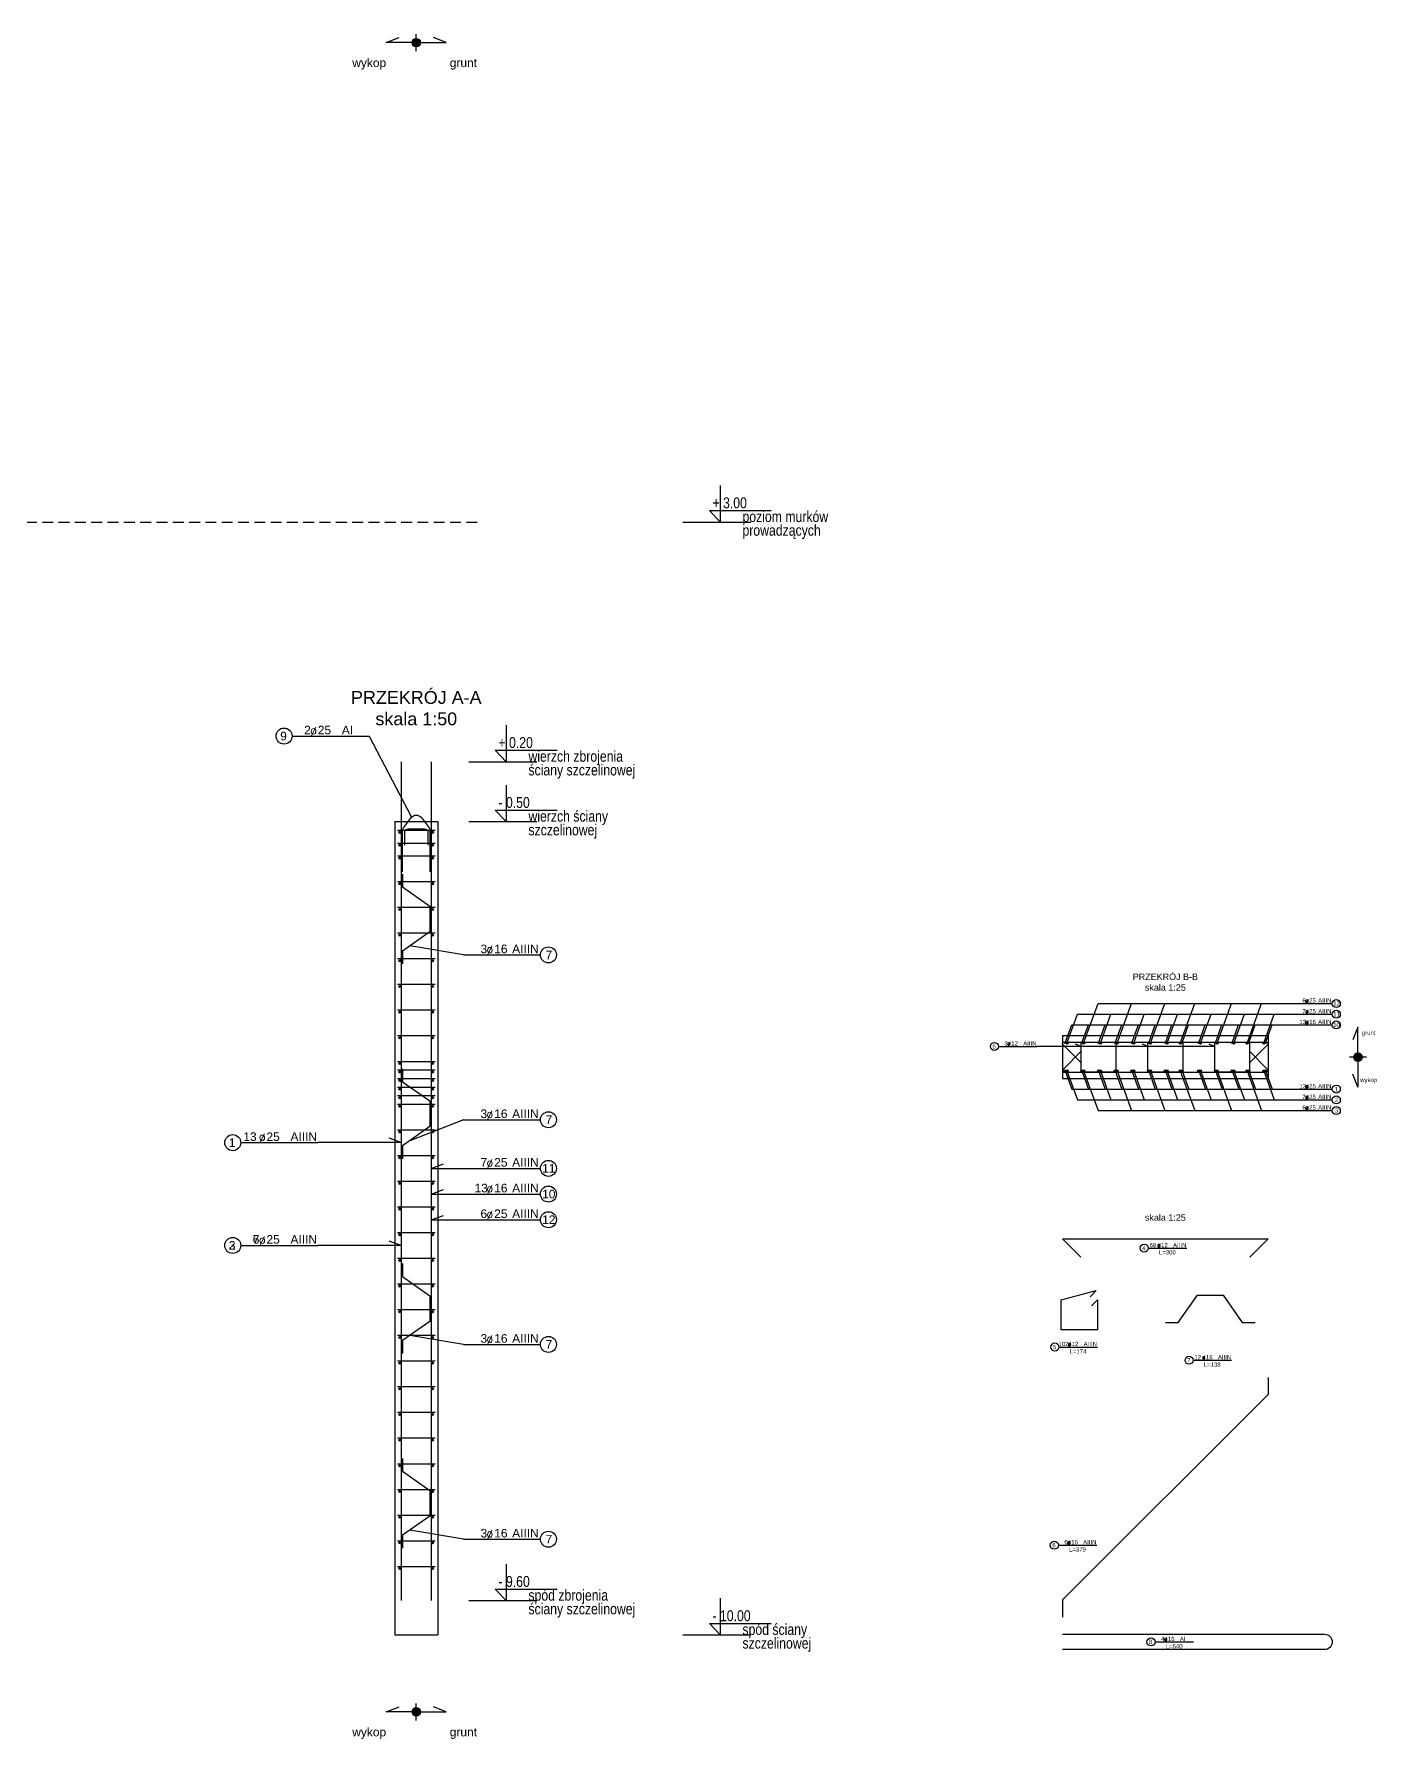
# Model space of a CAD drawing. Extents: x -5033 to 9347, y -17890 to -2362.
# Drawn here: x 3759 to 5327, y -17832 to -15840 of the extents above; entities that cross this region are included whole.
import ezdxf
from ezdxf.enums import TextEntityAlignment as Align

# ---------------------------------------------------------------- set-up
doc = ezdxf.new("R2010")
doc.units = 0
doc.header["$MEASUREMENT"] = 0
doc.linetypes.add('DASHED', pattern=[19.05, 12.7, -6.35])
for name, color, linetype in [('__SOL-KOTY_WYSOKOSCIOWE', 4, 'CONTINUOUS'), ('__SOL-OPISY', 4, 'CONTINUOUS'), ('__SOL-PRZERYWANA', 253, 'DASHED'), ('__SOL-WIDOK', 4, 'CONTINUOUS'), ('__SOL-ZBROJENIE', 3, 'CONTINUOUS')]:
    doc.layers.add(name, color=color, linetype=linetype)
doc.styles.add('ARIAL', font='arial.ttf', dxfattribs={"height": 2.5})
doc.styles.add('SIMPLEX', font='SIMPLEX.SHX', dxfattribs={"width": 0.8})
doc.styles.get("Standard").update_dxf_attribs({"font": 'arial.ttf'})

# ---------------------------------------------------------------- blocks, each defined once
blk = doc.blocks.new('OPIS_PRAWY')
at = {"layer": '__SOL-OPISY'}
blk.add_line((0, 0), (90, 0), dxfattribs=at)
blk.add_circle((99.4, 0), 9.36, dxfattribs=at)
at = {"layer": '__SOL-OPISY', "style": 'SIMPLEX', "width": 0.9}
blk.add_text(' %%c ', height=10, dxfattribs=at).set_placement((20.9, 0.5))
at = {"layer": '__SOL-OPISY', "style": 'ARIAL', "width": 0.8}
blk.add_attdef('ILOSC', text='', height=10, dxfattribs=at).set_placement((27.1, 0.1), align=Align.RIGHT)
for tag, p in [('SREDNICA', (35.4, 0.1)), ('STAL', (58.4, 0.5))]:
    blk.add_attdef(tag, p, '', height=10, dxfattribs=at)
for tag, p in [('NUMER', (99.4, 0)), ('DLUGOSC', (52.8, -6.1))]:
    blk.add_attdef(tag, text='', height=10, dxfattribs=at).set_placement(p, align=Align.MIDDLE)
blk = doc.blocks.new('OPIS_LEWY')
at = {"layer": '__SOL-OPISY'}
blk.add_line((-90, 0), (0, 0), dxfattribs=at)
blk.add_circle((-99.4, 0), 9.36, dxfattribs=at)
at = {"layer": '__SOL-OPISY', "style": 'SIMPLEX', "width": 0.9}
blk.add_text(' %%c ', height=10, dxfattribs=at).set_placement((-75, 0.5))
at = {"layer": '__SOL-OPISY', "style": 'ARIAL', "width": 0.8}
for tag, p in [('NUMER', (-99.4, 0)), ('DLUGOSC', (-58.9, -6.6))]:
    blk.add_attdef(tag, text='', height=10, dxfattribs=at).set_placement(p, align=Align.MIDDLE)
blk.add_attdef('ILOSC', text='', height=10, dxfattribs=at).set_placement((-74, 0.1), align=Align.RIGHT)
for tag, p in [('SREDNICA', (-65.8, 0.1)), ('STAL', (-42.7, 0.3))]:
    blk.add_attdef(tag, p, '', height=10, dxfattribs=at)
blk = doc.blocks.new('KOTA')
at = {"layer": '__SOL-KOTY_WYSOKOSCIOWE'}
for p, q in [((0, 33.4), (0, 0)), ((-34, 0), (28, 0)), ((0, 0), (-9.9, 10.4)), ((-9.9, 10.4), (46.5, 10.4))]:
    blk.add_line(p, q, dxfattribs=at)
at = {"layer": '__SOL-KOTY_WYSOKOSCIOWE', "style": 'ARIAL', "width": 0.8}
blk.add_attdef('RZEDNA', (500.5, 15.9), '', height=10.4, dxfattribs=at)

msp = doc.modelspace()

# ---------------------------------------------------------------- hatches: boundary and pattern name
at = {"layer": '__SOL-OPISY'}
for points in [[(4210, -15850, 1), (4200, -15850, 1)], [(5310, -17035, 1), (5300, -17035, 1)], [(4210, -17800, 1), (4200, -17800, 1)]]:
    msp.add_hatch(color=256, dxfattribs=at).paths.add_polyline_path(points)
at = {"layer": '__SOL-ZBROJENIE'}
for points in [[(4187.2, -16772.5, 1), (4184.8, -16772.5, 1)], [(4187.2, -16787.5, 1), (4184.8, -16787.5, 1)], [(4225.2, -16772.5, 1), (4222.8, -16772.5, 1)], [(4225.2, -16787.5, 1), (4222.8, -16787.5, 1)], [(4187.2, -16802.5, 1), (4184.8, -16802.5, 1)], [(4225.2, -16802.5, 1), (4222.8, -16802.5, 1)], [(4187.2, -16832.5, 1), (4184.8, -16832.5, 1)], [(4225.2, -16832.5, 1), (4222.8, -16832.5, 1)], [(4187.2, -16862.5, 1), (4184.8, -16862.5, 1)], [(4225.2, -16862.5, 1), (4222.8, -16862.5, 1)], [(4187.2, -16892.5, 1), (4184.8, -16892.5, 1)], [(4225.2, -16892.5, 1), (4222.8, -16892.5, 1)], [(4187.2, -16922.5, 1), (4184.8, -16922.5, 1)], [(4225.2, -16922.5, 1), (4222.8, -16922.5, 1)], [(4187.2, -16952.5, 1), (4184.8, -16952.5, 1)], [(4225.2, -16952.5, 1), (4222.8, -16952.5, 1)], [(4187.2, -16982.5, 1), (4184.8, -16982.5, 1)], [(4225.2, -16982.5, 1), (4222.8, -16982.5, 1)], [(4187.2, -17012.5, 1), (4184.8, -17012.5, 1)], [(4225.2, -17012.5, 1), (4222.8, -17012.5, 1)], [(4963.8, -17018.3, 1), (4962.2, -17018.3, 1)], [(4966.3, -17018.8, 1), (4963.8, -17018.8, 1)], [(4983.3, -17018.3, 1), (4981.7, -17018.3, 1)], [(4985.8, -17018.8, 1), (4983.3, -17018.8, 1)], [(5002.8, -17018.3, 1), (5001.2, -17018.3, 1)], [(5005.3, -17018.8, 1), (5002.8, -17018.8, 1)], [(5022.3, -17018.3, 1), (5020.7, -17018.3, 1)], [(5024.8, -17018.8, 1), (5022.3, -17018.8, 1)], [(5041.8, -17018.3, 1), (5040.2, -17018.3, 1)], [(5044.3, -17018.8, 1), (5041.8, -17018.8, 1)], [(5061.3, -17018.3, 1), (5059.7, -17018.3, 1)], [(5063.8, -17018.8, 1), (5061.3, -17018.8, 1)], [(5080.8, -17018.3, 1), (5079.2, -17018.3, 1)], [(5083.3, -17018.8, 1), (5080.8, -17018.8, 1)], [(5098.7, -17018.8, 1), (5096.2, -17018.8, 1)], [(5100.3, -17018.3, 1), (5098.7, -17018.3, 1)], [(5119.8, -17018.3, 1), (5118.2, -17018.3, 1)], [(5122.3, -17018.8, 1), (5119.8, -17018.8, 1)], [(5139.3, -17018.3, 1), (5137.7, -17018.3, 1)], [(5141.8, -17018.8, 1), (5139.3, -17018.8, 1)], [(5158.8, -17018.3, 1), (5157.2, -17018.3, 1)], [(5161.3, -17018.8, 1), (5158.8, -17018.8, 1)], [(5176.7, -17018.8, 1), (5174.2, -17018.8, 1)], [(5178.3, -17018.3, 1), (5176.7, -17018.3, 1)], [(5196.2, -17018.8, 1), (5193.7, -17018.8, 1)], [(5197.8, -17018.3, 1), (5196.2, -17018.3, 1)], [(4187.2, -17042.5, 1), (4184.8, -17042.5, 1)], [(4225.2, -17042.5, 1), (4222.8, -17042.5, 1)], [(4187.2, -17052.5, 1), (4184.8, -17052.5, 1)], [(4187.2, -17062.5, 1), (4184.8, -17062.5, 1)], [(4225.2, -17052.5, 1), (4222.8, -17052.5, 1)], [(4225.2, -17062.5, 1), (4222.8, -17062.5, 1)], [(4964.25, -17051.2, 1), (4961.75, -17051.2, 1)], [(4966.3, -17051.2, 1), (4963.8, -17051.2, 1)], [(4983.75, -17051.2, 1), (4981.25, -17051.2, 1)], [(4985.8, -17051.2, 1), (4983.3, -17051.2, 1)], [(5003.25, -17051.2, 1), (5000.75, -17051.2, 1)], [(5005.3, -17051.2, 1), (5002.8, -17051.2, 1)], [(5022.75, -17051.2, 1), (5020.25, -17051.2, 1)], [(5024.8, -17051.2, 1), (5022.3, -17051.2, 1)], [(5042.25, -17051.2, 1), (5039.75, -17051.2, 1)], [(5044.3, -17051.2, 1), (5041.8, -17051.2, 1)], [(5061.75, -17051.2, 1), (5059.25, -17051.2, 1)], [(5063.8, -17051.2, 1), (5061.3, -17051.2, 1)], [(5081.25, -17051.2, 1), (5078.75, -17051.2, 1)], [(5083.3, -17051.2, 1), (5080.8, -17051.2, 1)], [(5098.7, -17051.2, 1), (5096.2, -17051.2, 1)], [(5100.75, -17051.2, 1), (5098.25, -17051.2, 1)], [(5120.25, -17051.2, 1), (5117.75, -17051.2, 1)], [(5122.3, -17051.2, 1), (5119.8, -17051.2, 1)], [(5139.75, -17051.2, 1), (5137.25, -17051.2, 1)], [(5141.8, -17051.2, 1), (5139.3, -17051.2, 1)], [(5159.25, -17051.2, 1), (5156.75, -17051.2, 1)], [(5161.3, -17051.2, 1), (5158.8, -17051.2, 1)], [(5176.7, -17051.2, 1), (5174.2, -17051.2, 1)], [(5178.75, -17051.2, 1), (5176.25, -17051.2, 1)], [(5196.2, -17051.2, 1), (5193.7, -17051.2, 1)], [(5198.25, -17051.2, 1), (5195.75, -17051.2, 1)], [(4187.2, -17072.5, 1), (4184.8, -17072.5, 1)], [(4187.2, -17082.5, 1), (4184.8, -17082.5, 1)], [(4225.2, -17072.5, 1), (4222.8, -17072.5, 1)], [(4225.2, -17082.5, 1), (4222.8, -17082.5, 1)], [(4187.2, -17092.5, 1), (4184.8, -17092.5, 1)], [(4225.2, -17092.5, 1), (4222.8, -17092.5, 1)], [(4187.2, -17122.5, 1), (4184.8, -17122.5, 1)], [(4225.2, -17122.5, 1), (4222.8, -17122.5, 1)], [(4187.2, -17152.5, 1), (4184.8, -17152.5, 1)], [(4225.2, -17152.5, 1), (4222.8, -17152.5, 1)], [(4187.2, -17182.5, 1), (4184.8, -17182.5, 1)], [(4225.2, -17182.5, 1), (4222.8, -17182.5, 1)], [(4187.2, -17212.5, 1), (4184.8, -17212.5, 1)], [(4225.2, -17212.5, 1), (4222.8, -17212.5, 1)], [(4187.2, -17242.5, 1), (4184.8, -17242.5, 1)], [(4225.2, -17242.5, 1), (4222.8, -17242.5, 1)], [(4187.2, -17272.5, 1), (4184.8, -17272.5, 1)], [(4225.2, -17272.5, 1), (4222.8, -17272.5, 1)], [(4187.2, -17302.5, 1), (4184.8, -17302.5, 1)], [(4225.2, -17302.5, 1), (4222.8, -17302.5, 1)], [(4187.2, -17332.5, 1), (4184.8, -17332.5, 1)], [(4225.2, -17332.5, 1), (4222.8, -17332.5, 1)], [(4187.2, -17362.5, 1), (4184.8, -17362.5, 1)], [(4225.2, -17362.5, 1), (4222.8, -17362.5, 1)], [(4187.2, -17392.5, 1), (4184.8, -17392.5, 1)], [(4225.2, -17392.5, 1), (4222.8, -17392.5, 1)], [(4187.2, -17422.5, 1), (4184.8, -17422.5, 1)], [(4225.2, -17422.5, 1), (4222.8, -17422.5, 1)], [(4187.2, -17452.5, 1), (4184.8, -17452.5, 1)], [(4225.2, -17452.5, 1), (4222.8, -17452.5, 1)], [(4187.2, -17482.5, 1), (4184.8, -17482.5, 1)], [(4225.2, -17482.5, 1), (4222.8, -17482.5, 1)], [(4187.2, -17512.5, 1), (4184.8, -17512.5, 1)], [(4225.2, -17512.5, 1), (4222.8, -17512.5, 1)], [(4187.2, -17542.5, 1), (4184.8, -17542.5, 1)], [(4225.2, -17542.5, 1), (4222.8, -17542.5, 1)], [(4187.2, -17572.5, 1), (4184.8, -17572.5, 1)], [(4225.2, -17572.5, 1), (4222.8, -17572.5, 1)], [(4187.2, -17602.5, 1), (4184.8, -17602.5, 1)], [(4225.2, -17602.5, 1), (4222.8, -17602.5, 1)], [(4187.2, -17632.5, 1), (4184.8, -17632.5, 1)], [(4225.2, -17632.5, 1), (4222.8, -17632.5, 1)]]:
    msp.add_hatch(color=256, dxfattribs=at).paths.add_polyline_path(points)

# ---------------------------------------------------------------- linework, layer by layer
at = {"layer": '__SOL-OPISY'}
for p, q in [((4170, -15850), (4185, -15844)), ((4205, -15850), (4170, -15850)), ((4205, -15860), (4205, -15840)), ((4205, -15850), (4240, -15850)), ((4240, -15850), (4225, -15844)), ((4150, -16660), (4199.4, -16754.9)), ((4260, -16915.7), (4197.52, -16905.2)), ((4965.05, -17018.8), (4977.33, -16985)), ((4977.33, -16985), (5230, -16985)), ((4984.55, -17018.8), (5001.38, -16972.5)), ((5001.38, -16972.5), (5230, -16972.5)), ((5004.05, -17018.8), (5016.33, -16985)), ((5023.55, -17018.8), (5040.38, -16972.5)), ((5043.05, -17018.8), (5055.33, -16985)), ((5062.55, -17018.8), (5079.38, -16972.5)), ((5082.05, -17018.8), (5094.33, -16985)), ((5097.45, -17018.8), (5114.28, -16972.5)), ((5121.05, -17018.8), (5133.33, -16985)), ((5140.55, -17018.8), (5157.38, -16972.5)), ((5160.05, -17018.8), (5172.33, -16985)), ((5175.45, -17018.8), (5192.28, -16972.5)), ((5194.95, -17018.8), (5207.23, -16985)), ((4963, -17018.3), (4970.57, -16997.5)), ((4970.57, -16997.5), (5230, -16997.5)), ((4982.5, -17018.3), (4990.07, -16997.5)), ((5002, -17018.3), (5009.57, -16997.5)), ((5021.5, -17018.3), (5029.07, -16997.5)), ((5041, -17018.3), (5048.57, -16997.5)), ((5060.5, -17018.3), (5068.07, -16997.5)), ((5080, -17018.3), (5087.57, -16997.5)), ((5099.5, -17018.3), (5107.07, -16997.5)), ((5119, -17018.3), (5126.57, -16997.5)), ((5138.5, -17018.3), (5146.07, -16997.5)), ((5158, -17018.3), (5165.57, -16997.5)), ((5177.5, -17018.3), (5185.07, -16997.5)), ((5197, -17018.3), (5204.57, -16997.5)), ((5305, -17000), (5299, -17015)), ((5305, -17035), (5305, -17000)), ((5137.7, -17022.5), (4930, -17022.5)), ((4981.7, -17022.5), (4975.12, -17020.1)), ((5059.7, -17022.5), (5053.12, -17020.1)), ((5137.7, -17022.5), (5131.12, -17020.1)), ((5315, -17035), (5295, -17035)), ((5305, -17035), (5305, -17070)), ((4963, -17051.2), (4970.73, -17072.5)), ((4965.05, -17051.2), (4977.33, -17085)), ((4982.5, -17051.2), (4990.23, -17072.5)), ((4984.55, -17051.2), (5001.38, -17097.5)), ((5002, -17051.2), (5009.73, -17072.5)), ((5004.05, -17051.2), (5016.33, -17085)), ((5021.5, -17051.2), (5029.23, -17072.5)), ((5023.55, -17051.2), (5040.38, -17097.5)), ((5041, -17051.2), (5048.73, -17072.5)), ((5043.05, -17051.2), (5055.33, -17085)), ((5060.5, -17051.2), (5068.23, -17072.5)), ((5062.55, -17051.2), (5079.38, -17097.5)), ((5080, -17051.2), (5087.73, -17072.5)), ((5082.05, -17051.2), (5094.33, -17085)), ((5097.45, -17051.2), (5114.28, -17097.5)), ((5099.5, -17051.2), (5107.23, -17072.5)), ((5119, -17051.2), (5126.73, -17072.5)), ((5121.05, -17051.2), (5133.33, -17085)), ((5138.5, -17051.2), (5146.23, -17072.5)), ((5140.55, -17051.2), (5157.38, -17097.5)), ((5158, -17051.2), (5165.73, -17072.5)), ((5160.05, -17051.2), (5172.33, -17085)), ((5175.45, -17051.2), (5192.28, -17097.5)), ((5177.5, -17051.2), (5185.23, -17072.5)), ((5194.95, -17051.2), (5207.23, -17085)), ((5197, -17051.2), (5204.73, -17072.5)), ((5305, -17070), (5299, -17055)), ((4970.73, -17072.5), (5230, -17072.5)), ((4977.33, -17085), (5230, -17085)), ((5001.38, -17097.5), (5230, -17097.5)), ((4260, -17108.2), (4197.52, -17132.7)), ((4187.5, -17135), (4090, -17135)), ((4187.5, -17135), (4173.4, -17129.9)), ((4222.5, -17165), (4236.6, -17159.9)), ((4222.5, -17165), (4260, -17165)), ((4222.5, -17195), (4236.6, -17189.9)), ((4222.5, -17195), (4260, -17195)), ((4222.5, -17225), (4236.6, -17219.9)), ((4222.5, -17225), (4260, -17225)), ((4187.5, -17255), (4090, -17255)), ((4187.5, -17255), (4090, -17255)), ((4187.5, -17255), (4173.4, -17249.9)), ((4187.5, -17255), (4173.4, -17249.9)), ((4260, -17370.7), (4197.52, -17360.2)), ((4260, -17598.2), (4197.52, -17587.7)), ((4170, -17800), (4185, -17794)), ((4205, -17800), (4170, -17800)), ((4205, -17810), (4205, -17790)), ((4205, -17800), (4240, -17800)), ((4240, -17800), (4225, -17794))]:
    msp.add_line(p, q, dxfattribs=at)
for centre in [(4205, -15850), (5305, -17035), (4205, -17800)]:
    msp.add_circle(centre, 5, dxfattribs=at)
at = {"layer": '__SOL-PRZERYWANA'}
msp.add_line((2930, -16410), (4280, -16410), dxfattribs=at)
at = {"layer": '__SOL-WIDOK'}
for p, q in [((4180, -16760), (4180, -17710)), ((4180, -16760), (4230, -16760)), ((4230, -16760), (4230, -17710)), ((4960, -17010), (4960, -17060)), ((4960, -17010), (5200, -17010)), ((5200, -17010), (5200, -17060)), ((4960, -17060), (5200, -17060)), ((4180, -17710), (4230, -17710))]:
    msp.add_line(p, q, dxfattribs=at)
at = {"layer": '__SOL-ZBROJENIE'}
for p, q in [((4187.5, -16690), (4187.5, -17670)), ((4222.5, -16690), (4222.5, -17670)), ((4183, -16770), (4227, -16770)), ((4183, -16785), (4227, -16785)), ((4183, -16800), (4227, -16800)), ((4183, -16830), (4227, -16830)), ((4183, -16860), (4227, -16860)), ((4183, -16890), (4227, -16890)), ((4183, -16920), (4227, -16920)), ((4183, -16950), (4227, -16950)), ((4183, -16980), (4227, -16980)), ((4183, -17010), (4227, -17010)), ((4183, -17040), (4227, -17040)), ((4183, -17050), (4227, -17050)), ((4183, -17060), (4227, -17060)), ((4183, -17070), (4227, -17070)), ((4183, -17080), (4227, -17080)), ((4183, -17090), (4227, -17090)), ((4183, -17120), (4227, -17120)), ((4183, -17150), (4227, -17150)), ((4183, -17180), (4227, -17180)), ((4183, -17210), (4227, -17210)), ((4183, -17240), (4227, -17240)), ((4183, -17270), (4227, -17270)), ((4183, -17300), (4227, -17300)), ((4183, -17330), (4227, -17330)), ((4183, -17360), (4227, -17360)), ((4183, -17390), (4227, -17390)), ((4183, -17420), (4227, -17420)), ((4183, -17450), (4227, -17450)), ((4183, -17480), (4227, -17480)), ((4183, -17510), (4227, -17510)), ((4183, -17540), (4227, -17540)), ((4183, -17570), (4227, -17570)), ((4183, -17600), (4227, -17600)), ((4183, -17630), (4227, -17630))]:
    msp.add_line(p, q, dxfattribs=at)
for points in [[(4189, -16818.5), (4189, -16770, -0.16), (4190, -16767.4), (4199.4, -16754.9, -0.45), (4210.6, -16754.9), (4220, -16767.4, -0.16), (4221, -16770), (4221, -16818.5)], [(4191.5, -16787.5), (4191.5, -16772.5, -0.48), (4195.5, -16768.5), (4214.5, -16768.5, -0.48), (4218.5, -16772.5), (4218.5, -16787.5)], [(4982.21, -17042.2), (4961, -17021, -0.7), (4961.5, -17017.5), (5198.5, -17017.5, -0.7), (5199, -17021), (5177.79, -17042.2)], [(4982.21, -17042.2), (4961, -17021, -0.7), (4961.5, -17017.5), (5198.5, -17017.5, -0.7), (5199, -17021), (5177.79, -17042.2)], [(4982.21, -17027.8), (4961, -17049, 0.7), (4961.5, -17052.5), (5198.5, -17052.5, 0.7), (5199, -17049), (5177.79, -17027.8)], [(4982.21, -17027.8), (4961, -17049, 0.7), (4961.5, -17052.5), (5198.5, -17052.5, 0.7), (5199, -17049), (5177.79, -17027.8)], [(4960, -17709.2), (5265.86, -17709.2, -1), (5265.86, -17727.2), (4960, -17727.2)]]:
    msp.add_lwpolyline(points, format="xyb", dxfattribs=at)
for points in [[(4189, -16821.3), (4189, -16836.3), (4221, -16858.8), (4221, -16888.8), (4189, -16911.2), (4189, -16926.2)], [(4189, -17048.8), (4189, -17063.8), (4221, -17086.2), (4221, -17116.2), (4189, -17138.7), (4189, -17153.7)], [(4981.21, -17268.7), (4960, -17247.5), (5200, -17247.5), (5178.79, -17268.7)], [(4189, -17276.3), (4189, -17291.3), (4221, -17313.8), (4221, -17343.8), (4189, -17366.2), (4189, -17381.2)], [(4993.53, -17325.8), (5000.6, -17318.7), (5000.6, -17353.7), (4958.4, -17353.7), (4958.4, -17318.7), (4999.16, -17307.8), (4992.09, -17314.9)], [(5080, -17345.2), (5095, -17345.2), (5117.41, -17313.2), (5147.41, -17313.2), (5169.81, -17345.2), (5184.81, -17345.2)], [(5200, -17409.2), (5200, -17429.2), (4960, -17669.2), (4960, -17689.2)], [(4189, -17503.8), (4189, -17518.8), (4221, -17541.2), (4221, -17571.2), (4189, -17593.7), (4189, -17608.7)]]:
    msp.add_lwpolyline(points, dxfattribs=at)
for points in [[(4982.2, -17017.5), (5021.8, -17017.5, -0.414214), (5022.3, -17018), (5022.3, -17052, -0.414214), (5021.8, -17052.5), (4982.2, -17052.5, -0.414214), (4981.7, -17052), (4981.7, -17018, -0.414214)], [(5060.2, -17017.5), (5099.8, -17017.5, -0.414214), (5100.3, -17018), (5100.3, -17052, -0.414214), (5099.8, -17052.5), (5060.2, -17052.5, -0.414214), (5059.7, -17052), (5059.7, -17018, -0.414214)], [(5138.2, -17017.5), (5177.8, -17017.5, -0.414214), (5178.3, -17018), (5178.3, -17052, -0.414214), (5177.8, -17052.5), (5138.2, -17052.5, -0.414214), (5137.7, -17052), (5137.7, -17018, -0.414214)]]:
    msp.add_lwpolyline(points, format="xyb", close=True, dxfattribs=at)
for centre, radius in [((4186, -16772.5), 1.2), ((4186, -16787.5), 1.2), ((4224, -16772.5), 1.2), ((4224, -16787.5), 1.2), ((4186, -16802.5), 1.2), ((4224, -16802.5), 1.2), ((4186, -16832.5), 1.2), ((4224, -16832.5), 1.2), ((4186, -16862.5), 1.2), ((4224, -16862.5), 1.2), ((4186, -16892.5), 1.2), ((4224, -16892.5), 1.2), ((4186, -16922.5), 1.2), ((4224, -16922.5), 1.2), ((4186, -16952.5), 1.2), ((4224, -16952.5), 1.2), ((4186, -16982.5), 1.2), ((4224, -16982.5), 1.2), ((4186, -17012.5), 1.2), ((4224, -17012.5), 1.2), ((4963, -17018.3), 0.8), ((4965.05, -17018.8), 1.25), ((4982.5, -17018.3), 0.8), ((4984.55, -17018.8), 1.25), ((5002, -17018.3), 0.8), ((5004.05, -17018.8), 1.25), ((5021.5, -17018.3), 0.8), ((5023.55, -17018.8), 1.25), ((5041, -17018.3), 0.8), ((5043.05, -17018.8), 1.25), ((5060.5, -17018.3), 0.8), ((5062.55, -17018.8), 1.25), ((5080, -17018.3), 0.8), ((5082.05, -17018.8), 1.25), ((5097.45, -17018.8), 1.25), ((5099.5, -17018.3), 0.8), ((5119, -17018.3), 0.8), ((5121.05, -17018.8), 1.25), ((5138.5, -17018.3), 0.8), ((5140.55, -17018.8), 1.25), ((5158, -17018.3), 0.8), ((5160.05, -17018.8), 1.25), ((5175.45, -17018.8), 1.25), ((5177.5, -17018.3), 0.8), ((5194.95, -17018.8), 1.25), ((5197, -17018.3), 0.8), ((4186, -17042.5), 1.2), ((4224, -17042.5), 1.2), ((4186, -17052.5), 1.2), ((4186, -17062.5), 1.2), ((4224, -17052.5), 1.2), ((4224, -17062.5), 1.2), ((4963, -17051.2), 1.25), ((4965.05, -17051.2), 1.25), ((4982.5, -17051.2), 1.25), ((4984.55, -17051.2), 1.25), ((5002, -17051.2), 1.25), ((5004.05, -17051.2), 1.25), ((5021.5, -17051.2), 1.25), ((5023.55, -17051.2), 1.25), ((5041, -17051.2), 1.25), ((5043.05, -17051.2), 1.25), ((5060.5, -17051.2), 1.25), ((5062.55, -17051.2), 1.25), ((5080, -17051.2), 1.25), ((5082.05, -17051.2), 1.25), ((5097.45, -17051.2), 1.25), ((5099.5, -17051.2), 1.25), ((5119, -17051.2), 1.25), ((5121.05, -17051.2), 1.25), ((5138.5, -17051.2), 1.25), ((5140.55, -17051.2), 1.25), ((5158, -17051.2), 1.25), ((5160.05, -17051.2), 1.25), ((5175.45, -17051.2), 1.25), ((5177.5, -17051.2), 1.25), ((5194.95, -17051.2), 1.25), ((5197, -17051.2), 1.25), ((4186, -17072.5), 1.2), ((4186, -17082.5), 1.2), ((4224, -17072.5), 1.2), ((4224, -17082.5), 1.2), ((4186, -17092.5), 1.2), ((4224, -17092.5), 1.2), ((4186, -17122.5), 1.2), ((4224, -17122.5), 1.2), ((4186, -17152.5), 1.2), ((4224, -17152.5), 1.2), ((4186, -17182.5), 1.2), ((4224, -17182.5), 1.2), ((4186, -17212.5), 1.2), ((4224, -17212.5), 1.2), ((4186, -17242.5), 1.2), ((4224, -17242.5), 1.2), ((4186, -17272.5), 1.2), ((4224, -17272.5), 1.2), ((4186, -17302.5), 1.2), ((4224, -17302.5), 1.2), ((4186, -17332.5), 1.2), ((4224, -17332.5), 1.2), ((4186, -17362.5), 1.2), ((4224, -17362.5), 1.2), ((4186, -17392.5), 1.2), ((4224, -17392.5), 1.2), ((4186, -17422.5), 1.2), ((4224, -17422.5), 1.2), ((4186, -17452.5), 1.2), ((4224, -17452.5), 1.2), ((4186, -17482.5), 1.2), ((4224, -17482.5), 1.2), ((4186, -17512.5), 1.2), ((4224, -17512.5), 1.2), ((4186, -17542.5), 1.2), ((4224, -17542.5), 1.2), ((4186, -17572.5), 1.2), ((4224, -17572.5), 1.2), ((4186, -17602.5), 1.2), ((4224, -17602.5), 1.2), ((4186, -17632.5), 1.2), ((4224, -17632.5), 1.2)]:
    msp.add_circle(centre, radius, dxfattribs=at)

# ---------------------------------------------------------------- block references
at = {"layer": '__SOL-KOTY_WYSOKOSCIOWE'}
ref = msp.add_blockref('KOTA', (4560, -16410), dxfattribs=dict(at, xscale=1.28, yscale=1.28, zscale=1.28))
ref.add_attrib('RZEDNA', '+ 3.00', (4551, -16394), dxfattribs={"height": 12.8, "style": 'ARIAL', "width": 0.8})
ref.add_attrib('OPIS1', 'poziom murków', (4586, -16410), dxfattribs={"height": 12.8, "style": 'ARIAL', "width": 0.8})
ref.add_attrib('OPIS2', 'prowadzących', (4586, -16426), dxfattribs={"height": 12.8, "style": 'ARIAL', "width": 0.8})
ref = msp.add_blockref('KOTA', (4310, -16690), dxfattribs=dict(at, xscale=1.28, yscale=1.28, zscale=1.28))
ref.add_attrib('RZEDNA', '+ 0.20', (4301, -16674), dxfattribs={"height": 12.8, "style": 'ARIAL', "width": 0.8})
ref.add_attrib('OPIS1', 'wierzch zbrojenia', (4336, -16690), dxfattribs={"height": 12.8, "style": 'ARIAL', "width": 0.8})
ref.add_attrib('OPIS2', 'ściany szczelinowej', (4336, -16706), dxfattribs={"height": 12.8, "style": 'ARIAL', "width": 0.8})
ref = msp.add_blockref('KOTA', (4310, -16760), dxfattribs=dict(at, xscale=1.28, yscale=1.28, zscale=1.28))
ref.add_attrib('RZEDNA', '- 0.50', (4301, -16744), dxfattribs={"height": 12.8, "style": 'ARIAL', "width": 0.8})
ref.add_attrib('OPIS1', 'wierzch ściany', (4336, -16760), dxfattribs={"height": 12.8, "style": 'ARIAL', "width": 0.8})
ref.add_attrib('OPIS2', 'szczelinowej', (4336, -16776), dxfattribs={"height": 12.8, "style": 'ARIAL', "width": 0.8})
ref = msp.add_blockref('KOTA', (4310, -17670), dxfattribs=dict(at, xscale=1.28, yscale=1.28, zscale=1.28))
ref.add_attrib('RZEDNA', '- 9.60', (4301, -17654), dxfattribs={"height": 12.8, "style": 'ARIAL', "width": 0.8})
ref.add_attrib('OPIS1', 'spód zbrojenia', (4336, -17670), dxfattribs={"height": 12.8, "style": 'ARIAL', "width": 0.8})
ref.add_attrib('OPIS2', 'ściany szczelinowej', (4336, -17686), dxfattribs={"height": 12.8, "style": 'ARIAL', "width": 0.8})
ref = msp.add_blockref('KOTA', (4560, -17710), dxfattribs=dict(at, xscale=1.28, yscale=1.28, zscale=1.28))
ref.add_attrib('RZEDNA', '- 10.00', (4551, -17694), dxfattribs={"height": 12.8, "style": 'ARIAL', "width": 0.8})
ref.add_attrib('OPIS1', 'spód ściany', (4586, -17710), dxfattribs={"height": 12.8, "style": 'ARIAL', "width": 0.8})
ref.add_attrib('OPIS2', 'szczelinowej', (4586, -17726), dxfattribs={"height": 12.8, "style": 'ARIAL', "width": 0.8})
at = {"layer": '__SOL-OPISY'}
ref = msp.add_blockref('OPIS_LEWY', (4150, -16660), dxfattribs=at)
ref.add_attrib('ILOSC', '2', (4074, -16658), dxfattribs={"height": 10, "style": 'ARIAL'})
ref.add_attrib('SREDNICA', '25', (4090, -16658), dxfattribs={"height": 10, "style": 'ARIAL'})
ref.add_attrib('STAL', 'AI', (4118, -16658), dxfattribs={"height": 10, "style": 'ARIAL'})
ref.add_attrib('NUMER', '9', (4046, -16665), dxfattribs={"height": 10, "style": 'ARIAL'})
ref = msp.add_blockref('OPIS_PRAWY', (4260, -16915.7), dxfattribs=at)
ref.add_attrib('ILOSC', '3', (4280, -16913.7), dxfattribs={"height": 10, "style": 'ARIAL'})
ref.add_attrib('SREDNICA', '16', (4296, -16913.7), dxfattribs={"height": 10, "style": 'ARIAL'})
ref.add_attrib('STAL', 'AIIIN', (4317, -16913.7), dxfattribs={"height": 10, "style": 'ARIAL'})
ref.add_attrib('NUMER', '7', (4356, -16920.7), dxfattribs={"height": 10, "style": 'ARIAL'})
ref = msp.add_blockref('OPIS_PRAWY', (5230, -16972.5), dxfattribs=dict(at, xscale=0.5, yscale=0.5, zscale=0.5))
ref.add_attrib('ILOSC', '6', (5240, -16971.5), dxfattribs={"height": 5, "style": 'ARIAL'})
ref.add_attrib('SREDNICA', '25', (5248, -16971.5), dxfattribs={"height": 5, "style": 'ARIAL'})
ref.add_attrib('STAL', 'AIIIN', (5258.5, -16971.5), dxfattribs={"height": 5, "style": 'ARIAL'})
ref.add_attrib('NUMER', '12', (5276, -16975), dxfattribs={"height": 5, "style": 'ARIAL'})
ref = msp.add_blockref('OPIS_PRAWY', (5230, -16985), dxfattribs=dict(at, xscale=0.5, yscale=0.5, zscale=0.5))
ref.add_attrib('ILOSC', '7', (5240, -16984), dxfattribs={"height": 5, "style": 'ARIAL'})
ref.add_attrib('SREDNICA', '25', (5248, -16984), dxfattribs={"height": 5, "style": 'ARIAL'})
ref.add_attrib('STAL', 'AIIIN', (5258.5, -16984), dxfattribs={"height": 5, "style": 'ARIAL'})
ref.add_attrib('NUMER', '11', (5276, -16987.5), dxfattribs={"height": 5, "style": 'ARIAL'})
ref = msp.add_blockref('OPIS_PRAWY', (5230, -16997.5), dxfattribs=dict(at, xscale=0.5, yscale=0.5, zscale=0.5))
ref.add_attrib('ILOSC', '13', (5236.5, -16996.5), dxfattribs={"height": 5, "style": 'ARIAL'})
ref.add_attrib('SREDNICA', '16', (5248, -16996.5), dxfattribs={"height": 5, "style": 'ARIAL'})
ref.add_attrib('STAL', 'AIIIN', (5258.5, -16996.5), dxfattribs={"height": 5, "style": 'ARIAL'})
ref.add_attrib('NUMER', '10', (5276, -17000), dxfattribs={"height": 5, "style": 'ARIAL'})
ref = msp.add_blockref('OPIS_LEWY', (4930, -17022.5), dxfattribs=dict(at, xscale=0.5, yscale=0.5, zscale=0.5))
ref.add_attrib('ILOSC', '3', (4892, -17021.5), dxfattribs={"height": 5, "style": 'ARIAL'})
ref.add_attrib('SREDNICA', '12', (4900, -17021.5), dxfattribs={"height": 5, "style": 'ARIAL'})
ref.add_attrib('STAL', 'AIIIN', (4914, -17021.5), dxfattribs={"height": 5, "style": 'ARIAL'})
ref.add_attrib('NUMER', '5', (4878, -17025), dxfattribs={"height": 5, "style": 'ARIAL'})
ref = msp.add_blockref('OPIS_PRAWY', (5230, -17072.5), dxfattribs=dict(at, xscale=0.5, yscale=0.5, zscale=0.5))
ref.add_attrib('ILOSC', '13', (5236.5, -17071.5), dxfattribs={"height": 5, "style": 'ARIAL'})
ref.add_attrib('SREDNICA', '25', (5248, -17071.5), dxfattribs={"height": 5, "style": 'ARIAL'})
ref.add_attrib('STAL', 'AIIIN', (5258.5, -17071.5), dxfattribs={"height": 5, "style": 'ARIAL'})
ref.add_attrib('NUMER', '1', (5278, -17075), dxfattribs={"height": 5, "style": 'ARIAL'})
ref = msp.add_blockref('OPIS_PRAWY', (5230, -17085), dxfattribs=dict(at, xscale=0.5, yscale=0.5, zscale=0.5))
ref.add_attrib('ILOSC', '7', (5240, -17084), dxfattribs={"height": 5, "style": 'ARIAL'})
ref.add_attrib('SREDNICA', '25', (5248, -17084), dxfattribs={"height": 5, "style": 'ARIAL'})
ref.add_attrib('STAL', 'AIIIN', (5258.5, -17084), dxfattribs={"height": 5, "style": 'ARIAL'})
ref.add_attrib('NUMER', '2', (5278, -17087.5), dxfattribs={"height": 5, "style": 'ARIAL'})
ref = msp.add_blockref('OPIS_PRAWY', (4260, -17108.2), dxfattribs=at)
ref.add_attrib('ILOSC', '3', (4280, -17106.2), dxfattribs={"height": 10, "style": 'ARIAL'})
ref.add_attrib('SREDNICA', '16', (4296, -17106.2), dxfattribs={"height": 10, "style": 'ARIAL'})
ref.add_attrib('STAL', 'AIIIN', (4317, -17106.2), dxfattribs={"height": 10, "style": 'ARIAL'})
ref.add_attrib('NUMER', '7', (4356, -17113.2), dxfattribs={"height": 10, "style": 'ARIAL'})
ref = msp.add_blockref('OPIS_PRAWY', (5230, -17097.5), dxfattribs=dict(at, xscale=0.5, yscale=0.5, zscale=0.5))
ref.add_attrib('ILOSC', '6', (5240, -17096.5), dxfattribs={"height": 5, "style": 'ARIAL'})
ref.add_attrib('SREDNICA', '25', (5248, -17096.5), dxfattribs={"height": 5, "style": 'ARIAL'})
ref.add_attrib('STAL', 'AIIIN', (5258.5, -17096.5), dxfattribs={"height": 5, "style": 'ARIAL'})
ref.add_attrib('NUMER', '3', (5278, -17100), dxfattribs={"height": 5, "style": 'ARIAL'})
ref = msp.add_blockref('OPIS_LEWY', (4090, -17135), dxfattribs=at)
ref.add_attrib('ILOSC', '13', (4003, -17133), dxfattribs={"height": 10, "style": 'ARIAL'})
ref.add_attrib('SREDNICA', '25', (4030, -17133), dxfattribs={"height": 10, "style": 'ARIAL'})
ref.add_attrib('STAL', 'AIIIN', (4058, -17133), dxfattribs={"height": 10, "style": 'ARIAL'})
ref.add_attrib('NUMER', '1', (3986, -17140), dxfattribs={"height": 10, "style": 'ARIAL'})
ref = msp.add_blockref('OPIS_PRAWY', (4260, -17165), dxfattribs=at)
ref.add_attrib('ILOSC', '7', (4280, -17163), dxfattribs={"height": 10, "style": 'ARIAL'})
ref.add_attrib('SREDNICA', '25', (4296, -17163), dxfattribs={"height": 10, "style": 'ARIAL'})
ref.add_attrib('STAL', 'AIIIN', (4317, -17163), dxfattribs={"height": 10, "style": 'ARIAL'})
ref.add_attrib('NUMER', '11', (4352, -17170), dxfattribs={"height": 10, "style": 'ARIAL'})
ref = msp.add_blockref('OPIS_PRAWY', (4260, -17195), dxfattribs=at)
ref.add_attrib('ILOSC', '13', (4273, -17193), dxfattribs={"height": 10, "style": 'ARIAL'})
ref.add_attrib('SREDNICA', '16', (4296, -17193), dxfattribs={"height": 10, "style": 'ARIAL'})
ref.add_attrib('STAL', 'AIIIN', (4317, -17193), dxfattribs={"height": 10, "style": 'ARIAL'})
ref.add_attrib('NUMER', '10', (4352, -17200), dxfattribs={"height": 10, "style": 'ARIAL'})
ref = msp.add_blockref('OPIS_PRAWY', (4260, -17225), dxfattribs=at)
ref.add_attrib('ILOSC', '6', (4280, -17223), dxfattribs={"height": 10, "style": 'ARIAL'})
ref.add_attrib('SREDNICA', '25', (4296, -17223), dxfattribs={"height": 10, "style": 'ARIAL'})
ref.add_attrib('STAL', 'AIIIN', (4317, -17223), dxfattribs={"height": 10, "style": 'ARIAL'})
ref.add_attrib('NUMER', '12', (4352, -17230), dxfattribs={"height": 10, "style": 'ARIAL'})
ref = msp.add_blockref('OPIS_LEWY', (4090, -17255), dxfattribs=at)
ref.add_attrib('ILOSC', '7', (4014, -17253), dxfattribs={"height": 10, "style": 'ARIAL'})
ref.add_attrib('SREDNICA', '25', (4030, -17253), dxfattribs={"height": 10, "style": 'ARIAL'})
ref.add_attrib('STAL', 'AIIIN', (4058, -17253), dxfattribs={"height": 10, "style": 'ARIAL'})
ref.add_attrib('NUMER', '2', (3986, -17260), dxfattribs={"height": 10, "style": 'ARIAL'})
ref = msp.add_blockref('OPIS_LEWY', (4090, -17255), dxfattribs=at)
ref.add_attrib('ILOSC', '6', (4014, -17253), dxfattribs={"height": 10, "style": 'ARIAL'})
ref.add_attrib('SREDNICA', '25', (4030, -17253), dxfattribs={"height": 10, "style": 'ARIAL'})
ref.add_attrib('STAL', 'AIIIN', (4058, -17253), dxfattribs={"height": 10, "style": 'ARIAL'})
ref.add_attrib('NUMER', '3', (3986, -17260), dxfattribs={"height": 10, "style": 'ARIAL'})
ref = msp.add_blockref('OPIS_LEWY', (5105, -17258.1), dxfattribs=dict(at, xscale=0.5, yscale=0.5, zscale=0.5))
ref.add_attrib('ILOSC', '68', (5061.5, -17257.1), dxfattribs={"height": 5, "style": 'ARIAL'})
ref.add_attrib('SREDNICA', '12', (5075, -17257.1), dxfattribs={"height": 5, "style": 'ARIAL'})
ref.add_attrib('DLUGOSC', 'L=300', (5072.5, -17265.6), dxfattribs={"height": 5, "style": 'ARIAL'})
ref.add_attrib('STAL', 'AIIIN', (5089, -17257.1), dxfattribs={"height": 5, "style": 'ARIAL'})
ref.add_attrib('NUMER', '4', (5053, -17260.6), dxfattribs={"height": 5, "style": 'ARIAL'})
ref = msp.add_blockref('OPIS_PRAWY', (4260, -17370.7), dxfattribs=at)
ref.add_attrib('ILOSC', '3', (4280, -17368.7), dxfattribs={"height": 10, "style": 'ARIAL'})
ref.add_attrib('SREDNICA', '16', (4296, -17368.7), dxfattribs={"height": 10, "style": 'ARIAL'})
ref.add_attrib('STAL', 'AIIIN', (4317, -17368.7), dxfattribs={"height": 10, "style": 'ARIAL'})
ref.add_attrib('NUMER', '7', (4356, -17375.7), dxfattribs={"height": 10, "style": 'ARIAL'})
ref = msp.add_blockref('OPIS_LEWY', (5000.6, -17373.7), dxfattribs=dict(at, xscale=0.5, yscale=0.5, zscale=0.5))
ref.add_attrib('ILOSC', '102', (4955.1, -17372.7), dxfattribs={"height": 5, "style": 'ARIAL'})
ref.add_attrib('SREDNICA', '12', (4970.6, -17372.7), dxfattribs={"height": 5, "style": 'ARIAL'})
ref.add_attrib('DLUGOSC', 'L=174', (4968.1, -17381.2), dxfattribs={"height": 5, "style": 'ARIAL'})
ref.add_attrib('STAL', 'AIIIN', (4984.6, -17372.7), dxfattribs={"height": 5, "style": 'ARIAL'})
ref.add_attrib('NUMER', '5', (4948.6, -17376.2), dxfattribs={"height": 5, "style": 'ARIAL'})
ref = msp.add_blockref('OPIS_LEWY', (5157.41, -17389.2), dxfattribs=dict(at, xscale=0.5, yscale=0.5, zscale=0.5))
ref.add_attrib('ILOSC', '12', (5113.91, -17388.2), dxfattribs={"height": 5, "style": 'ARIAL'})
ref.add_attrib('SREDNICA', '16', (5127.41, -17388.2), dxfattribs={"height": 5, "style": 'ARIAL'})
ref.add_attrib('DLUGOSC', 'L=138', (5124.91, -17396.7), dxfattribs={"height": 5, "style": 'ARIAL'})
ref.add_attrib('STAL', 'AIIIN', (5141.41, -17388.2), dxfattribs={"height": 5, "style": 'ARIAL'})
ref.add_attrib('NUMER', '7', (5105.41, -17391.7), dxfattribs={"height": 5, "style": 'ARIAL'})
ref = msp.add_blockref('OPIS_PRAWY', (4260, -17598.2), dxfattribs=at)
ref.add_attrib('ILOSC', '3', (4280, -17596.2), dxfattribs={"height": 10, "style": 'ARIAL'})
ref.add_attrib('SREDNICA', '16', (4296, -17596.2), dxfattribs={"height": 10, "style": 'ARIAL'})
ref.add_attrib('STAL', 'AIIIN', (4317, -17596.2), dxfattribs={"height": 10, "style": 'ARIAL'})
ref.add_attrib('NUMER', '7', (4356, -17603.2), dxfattribs={"height": 10, "style": 'ARIAL'})
ref = msp.add_blockref('OPIS_LEWY', (5000, -17605.2), dxfattribs=dict(at, xscale=0.5, yscale=0.5, zscale=0.5))
ref.add_attrib('ILOSC', '6', (4962, -17604.2), dxfattribs={"height": 5, "style": 'ARIAL'})
ref.add_attrib('SREDNICA', '16', (4970, -17604.2), dxfattribs={"height": 5, "style": 'ARIAL'})
ref.add_attrib('DLUGOSC', 'L=379', (4967.5, -17612.7), dxfattribs={"height": 5, "style": 'ARIAL'})
ref.add_attrib('STAL', 'AIIIN', (4984, -17604.2), dxfattribs={"height": 5, "style": 'ARIAL'})
ref.add_attrib('NUMER', '6', (4948, -17607.7), dxfattribs={"height": 5, "style": 'ARIAL'})
ref = msp.add_blockref('OPIS_LEWY', (5112.93, -17718.2), dxfattribs=dict(at, xscale=0.5, yscale=0.5, zscale=0.5))
ref.add_attrib('ILOSC', '4', (5074.93, -17717.2), dxfattribs={"height": 5, "style": 'ARIAL'})
ref.add_attrib('SREDNICA', '16', (5082.93, -17717.2), dxfattribs={"height": 5, "style": 'ARIAL'})
ref.add_attrib('DLUGOSC', 'L=640', (5080.43, -17725.7), dxfattribs={"height": 5, "style": 'ARIAL'})
ref.add_attrib('STAL', 'AI', (5096.93, -17717.2), dxfattribs={"height": 5, "style": 'ARIAL'})
ref.add_attrib('NUMER', '8', (5060.93, -17720.7), dxfattribs={"height": 5, "style": 'ARIAL'})

# ---------------------------------------------------------------- texts
at = {"layer": '__SOL-OPISY', "width": 2500, "attachment_point": 5}
for s, insert, char_height in [('wykop\\P', (4150, -15875), 10), ('grunt\\P', (4260, -15875), 10), ('\\P\\P\\PPRZEKRÓJ A-A\\Pskala 1:50\\P', (4205, -16590), 15), ('PRZEKRÓJ B-B\\Pskala 1:25\\P', (5080, -16947.5), 7.5), ('grunt\\P', (5317.5, -17007.5), 5), ('wykop\\P', (5317.5, -17062.5), 5), ('skala 1:25\\P', (5080, -17222.5), 7.5), ('wykop\\P', (4150, -17825), 10), ('grunt\\P', (4260, -17825), 10)]:
    msp.add_mtext(s, dxfattribs=dict(at, insert=insert, char_height=char_height))

doc.saveas('drawing.dxf')
